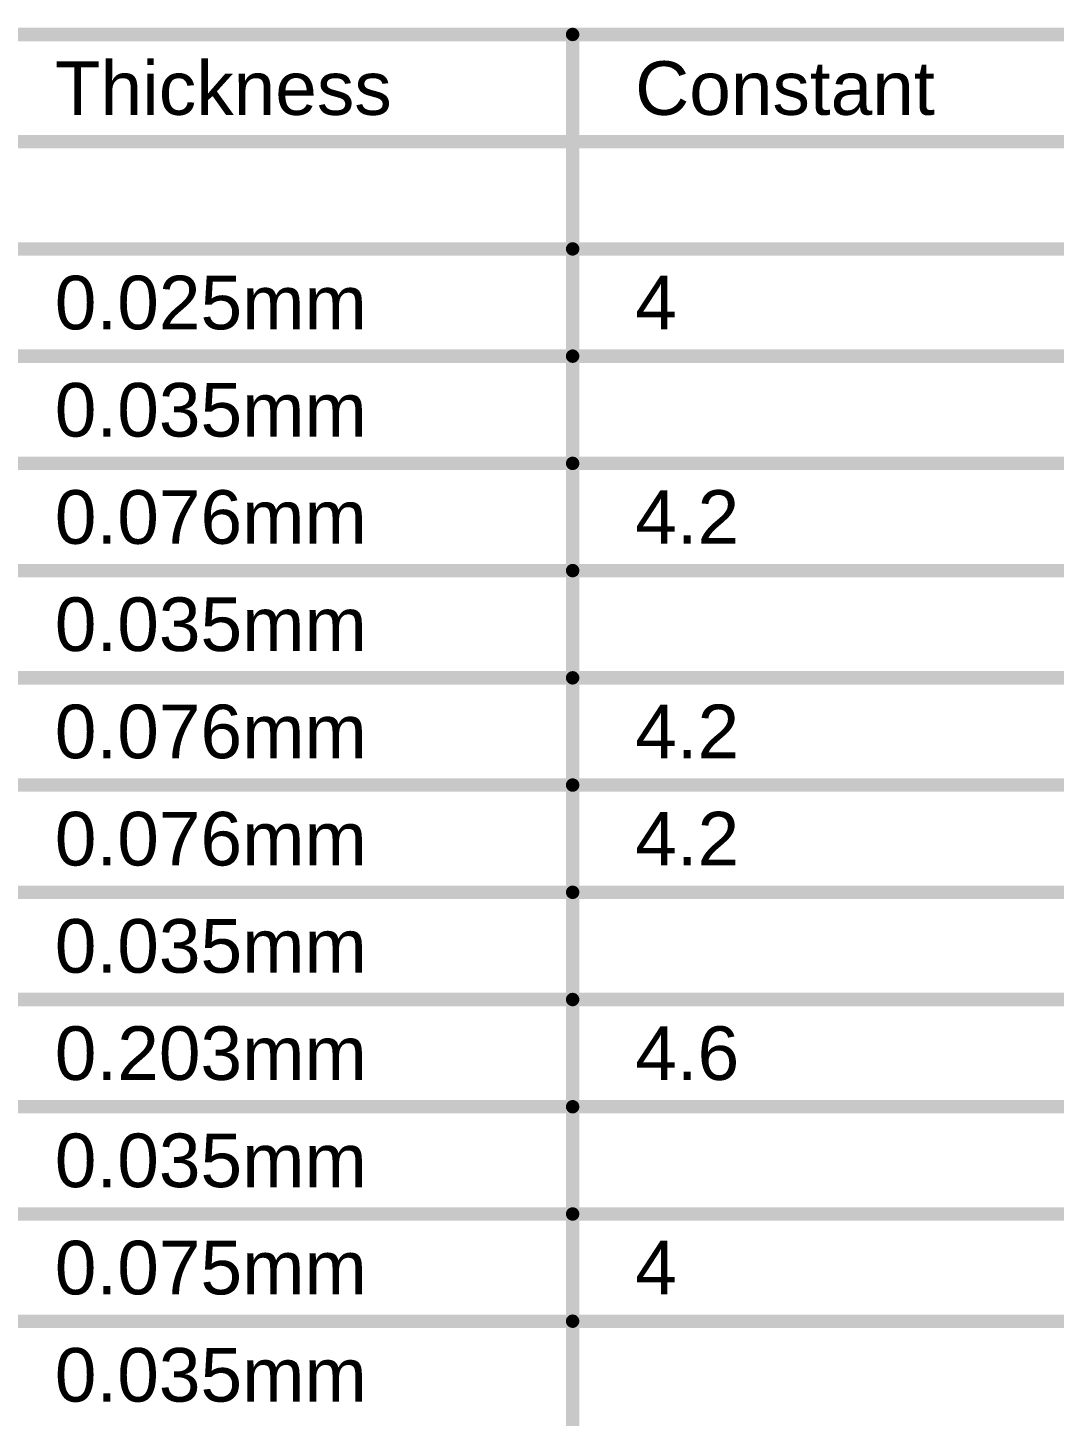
# Model space of a CAD drawing. Header units: inches. Extents: x -6 to 283, y -12 to 154.
# Drawn here: x 62.92 to 92.11, y 114.94 to 154.41 of the extents above; entities that cross this region are included whole.
import ezdxf

# ---------------------------------------------------------------- set-up
doc = ezdxf.new("R2010")
doc.units = ezdxf.units.IN
doc.layers.add('Dimensions', color=6, linetype='Continuous')
doc.styles.add('Arial', font='', dxfattribs={"height": 0.2})
doc.styles.get('Arial').set_extended_font_data('Arial')

msp = doc.modelspace()

# ---------------------------------------------------------------- linework, layer by layer
at = {"layer": 'Dimensions'}
for points in [[(12.645, 154.222, 0.381, 0.381, 0), (121.329, 154.222, 0.381, 0.381, 0)], [(78.415, 74.974, 0.381, 0.381, 0), (78.415, 154.222, 0.381, 0.381, 0)], [(12.645, 151.174, 0.381, 0.381, 0), (121.329, 151.174, 0.381, 0.381, 0)], [(61.909, 148.126, 0.381, 0.381, 0), (78.415, 148.126, 0.381, 0.381, 0)], [(78.415, 148.126, 0.381, 0.381, 0), (92.889, 148.126, 0.381, 0.381, 0)], [(61.909, 145.078, 0.381, 0.381, 0), (78.415, 145.078, 0.381, 0.381, 0)], [(78.415, 145.078, 0.381, 0.381, 0), (92.889, 145.078, 0.381, 0.381, 0)], [(61.909, 142.03, 0.381, 0.381, 0), (78.415, 142.03, 0.381, 0.381, 0)], [(78.415, 142.03, 0.381, 0.381, 0), (92.889, 142.03, 0.381, 0.381, 0)], [(61.909, 138.982, 0.381, 0.381, 0), (78.415, 138.982, 0.381, 0.381, 0)], [(78.415, 138.982, 0.381, 0.381, 0), (92.889, 138.982, 0.381, 0.381, 0)], [(61.909, 135.934, 0.381, 0.381, 0), (78.415, 135.934, 0.381, 0.381, 0)], [(78.415, 135.934, 0.381, 0.381, 0), (92.889, 135.934, 0.381, 0.381, 0)], [(61.909, 132.886, 0.381, 0.381, 0), (78.415, 132.886, 0.381, 0.381, 0)], [(78.415, 132.886, 0.381, 0.381, 0), (92.889, 132.886, 0.381, 0.381, 0)], [(61.909, 129.838, 0.381, 0.381, 0), (78.415, 129.838, 0.381, 0.381, 0)], [(78.415, 129.838, 0.381, 0.381, 0), (92.889, 129.838, 0.381, 0.381, 0)], [(61.909, 126.79, 0.381, 0.381, 0), (78.415, 126.79, 0.381, 0.381, 0)], [(78.415, 126.79, 0.381, 0.381, 0), (92.889, 126.79, 0.381, 0.381, 0)], [(61.909, 123.742, 0.381, 0.381, 0), (78.415, 123.742, 0.381, 0.381, 0)], [(78.415, 123.742, 0.381, 0.381, 0), (92.889, 123.742, 0.381, 0.381, 0)], [(61.909, 120.694, 0.381, 0.381, 0), (78.415, 120.694, 0.381, 0.381, 0)], [(78.415, 120.694, 0.381, 0.381, 0), (92.889, 120.694, 0.381, 0.381, 0)], [(61.909, 117.646, 0.381, 0.381, 0), (78.415, 117.646, 0.381, 0.381, 0)], [(78.415, 117.646, 0.381, 0.381, 0), (92.889, 117.646, 0.381, 0.381, 0)]]:
    msp.add_lwpolyline(points, format="xyseb", dxfattribs=at)
for points in [[(78.319, 154.222, 0.191, 0.191, 1), (78.51, 154.222, 0.191, 0.191, 1)], [(78.319, 148.126, 0.191, 0.191, 1), (78.51, 148.126, 0.191, 0.191, 1)], [(78.319, 148.126, 0.191, 0.191, 1), (78.51, 148.126, 0.191, 0.191, 1)], [(78.319, 145.078, 0.191, 0.191, 1), (78.51, 145.078, 0.191, 0.191, 1)], [(78.319, 145.078, 0.191, 0.191, 1), (78.51, 145.078, 0.191, 0.191, 1)], [(78.319, 142.03, 0.191, 0.191, 1), (78.51, 142.03, 0.191, 0.191, 1)], [(78.319, 142.03, 0.191, 0.191, 1), (78.51, 142.03, 0.191, 0.191, 1)], [(78.319, 138.982, 0.191, 0.191, 1), (78.51, 138.982, 0.191, 0.191, 1)], [(78.319, 138.982, 0.191, 0.191, 1), (78.51, 138.982, 0.191, 0.191, 1)], [(78.319, 135.934, 0.191, 0.191, 1), (78.51, 135.934, 0.191, 0.191, 1)], [(78.319, 135.934, 0.191, 0.191, 1), (78.51, 135.934, 0.191, 0.191, 1)], [(78.319, 132.886, 0.191, 0.191, 1), (78.51, 132.886, 0.191, 0.191, 1)], [(78.319, 132.886, 0.191, 0.191, 1), (78.51, 132.886, 0.191, 0.191, 1)], [(78.319, 129.838, 0.191, 0.191, 1), (78.51, 129.838, 0.191, 0.191, 1)], [(78.319, 129.838, 0.191, 0.191, 1), (78.51, 129.838, 0.191, 0.191, 1)], [(78.319, 126.79, 0.191, 0.191, 1), (78.51, 126.79, 0.191, 0.191, 1)], [(78.319, 126.79, 0.191, 0.191, 1), (78.51, 126.79, 0.191, 0.191, 1)], [(78.319, 123.742, 0.191, 0.191, 1), (78.51, 123.742, 0.191, 0.191, 1)], [(78.319, 123.742, 0.191, 0.191, 1), (78.51, 123.742, 0.191, 0.191, 1)], [(78.319, 120.694, 0.191, 0.191, 1), (78.51, 120.694, 0.191, 0.191, 1)], [(78.319, 120.694, 0.191, 0.191, 1), (78.51, 120.694, 0.191, 0.191, 1)], [(78.319, 117.646, 0.191, 0.191, 1), (78.51, 117.646, 0.191, 0.191, 1)], [(78.319, 117.646, 0.191, 0.191, 1), (78.51, 117.646, 0.191, 0.191, 1)]]:
    msp.add_lwpolyline(points, format="xyseb", close=True, dxfattribs=at)

# ---------------------------------------------------------------- texts
at = {"layer": 'Dimensions', "style": 'Arial'}
for s, p in [('Thickness', (63.687, 151.936)), ('Constant', (80.193, 151.936)), ('0.025mm', (63.687, 145.84)), ('4', (80.193, 145.84)), ('0.035mm', (63.687, 142.792)), ('0.076mm', (63.687, 139.744)), ('4.2', (80.193, 139.744)), ('0.035mm', (63.687, 136.696)), ('0.076mm', (63.687, 133.648)), ('4.2', (80.193, 133.648)), ('0.076mm', (63.687, 130.6)), ('4.2', (80.193, 130.6)), ('0.035mm', (63.687, 127.552)), ('0.203mm', (63.687, 124.504)), ('4.6', (80.193, 124.504)), ('0.035mm', (63.687, 121.456)), ('0.075mm', (63.687, 118.408)), ('4', (80.193, 118.408)), ('0.035mm', (63.687, 115.36))]:
    msp.add_text(s, height=1.524, dxfattribs=at).set_placement(p)

doc.saveas('drawing.dxf')
